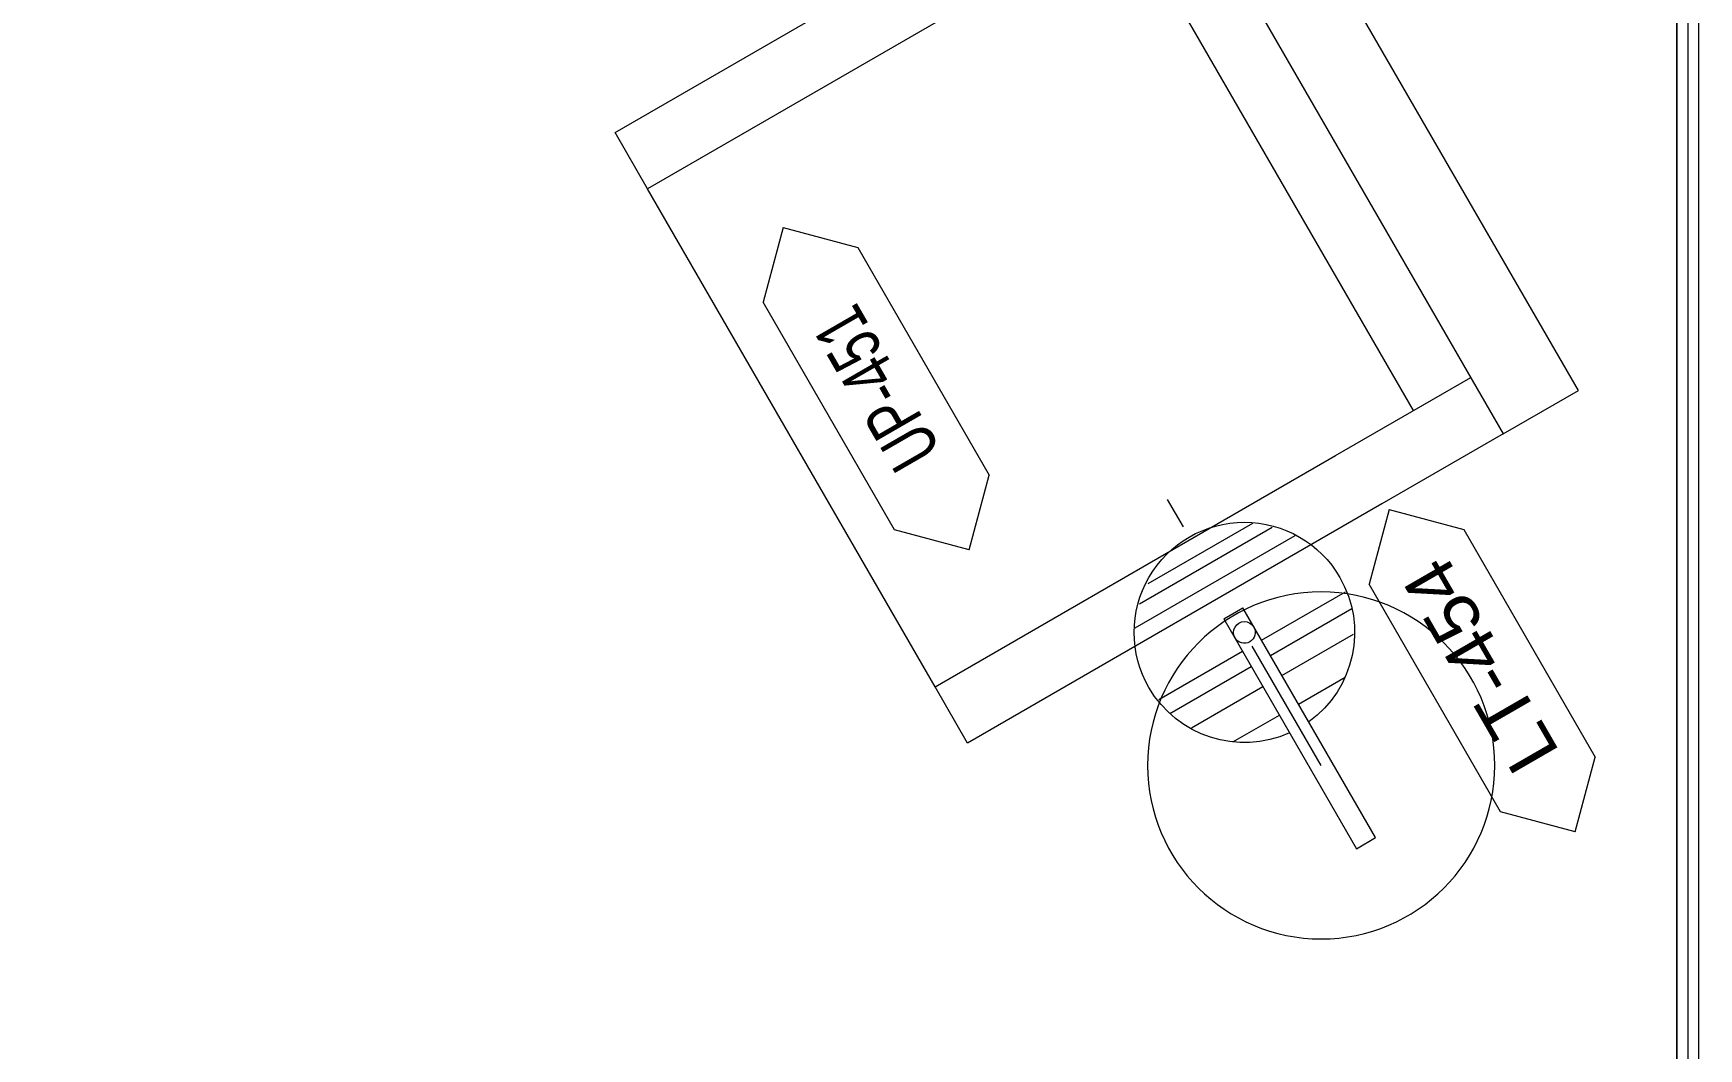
# Model space of a CAD drawing. Header units: centimetres. Extents: x 118932 to 154602, y -32682 to -23521.
# Drawn here: x 127703.3 to 127895.2, y -25454.7 to -25337.7 of the extents above; entities that cross this region are included whole.
import ezdxf
from ezdxf.enums import TextEntityAlignment as Align

# ---------------------------------------------------------------- set-up
doc = ezdxf.new("R2010")
doc.units = ezdxf.units.CM
doc.header["$LTSCALE"] = 50
doc.header["$MEASUREMENT"] = 0
doc.linetypes.add('Dash', pattern=[6.35, 3.175, -3.175])
for name, color, linetype, lineweight, true_color in [('GEN_00_BL_Yazı', 7, 'Continuous', 0, 0x4f5250), ('GEN_02_TF_Aydınlatma', 7, 'Continuous', 9, 0xf6a950), ('GEN_02_TF_Mobilya', 7, 'Continuous', 5, 0x745e3d), ('GEN_05_ML_Alçıpan_giydirme', 7, 'Continuous', 18, 0x7ebab5)]:
    doc.layers.add(name, color=color, linetype=linetype, lineweight=lineweight, true_color=true_color)
doc.layers.add('GEN_02_TF_Halı', color=7, linetype='Continuous', lineweight=5, true_color=0x903373, transparency=0.8)
doc.styles.add('Arial_6', font='arial.ttf', dxfattribs={"height": 59.5325})

# ---------------------------------------------------------------- blocks, each defined once
blk = doc.blocks.new('level -1 d blok duvarlar')
at = {"layer": 'GEN_05_ML_Alçıpan_giydirme', "elevation": 0}
for points in [[(-1585.99, -16.48), (-1507.94, -16.48), (-1507.94, -819.81), (-1740.44, -819.81)], [(-1587.24, -16.52), (-1587.24, -17.73), (-1509.19, -17.73), (-1509.19, -818.56), (-1740.44, -818.56)], [(-1588.49, -16.52), (-1588.49, -18.98), (-1510.44, -18.98), (-1510.44, -817.31), (-1740.44, -817.31)]]:
    blk.add_lwpolyline(points, dxfattribs=at)
blk = doc.blocks.new('FFE-Tag')
at = {"color": 0}
blk.add_wipeout([(-8.761, 0), (-6.189, 2.572), (6.189, 2.572), (8.761, 0), (6.189, -2.572), (-6.189, -2.572)], dxfattribs=at).dxf.layer = 'GEN_00_BL_Yazı'
at = {"layer": 'GEN_00_BL_Yazı', "color": 0}
for p, q in [((-8.761, 0), (-6.189, 2.572)), ((6.189, 2.572), (-6.189, 2.572)), ((8.761, 0), (6.189, 2.572)), ((-8.761, 0), (-6.189, -2.572)), ((8.761, 0), (6.189, -2.572)), ((-6.189, -2.572), (6.189, -2.572))]:
    blk.add_line(p, q, dxfattribs=at)
blk = doc.blocks.new('UP-451_LoungeChair')
at = {"layer": 'GEN_02_TF_Mobilya'}
for p, q in [((-406.4, 406.4), (-331.4, 406.4)), ((-406.4, -144.9), (-406.4, 406.4)), ((-331.4, 406.4), (331.4, 406.4)), ((-331.4, 406.4), (-331.4, -126.6)), ((331.4, 406.4), (406.4, 406.4)), ((331.4, -306.4), (331.4, 406.4)), ((406.4, 406.4), (406.4, -306.4)), ((-331.4, -126.6), (-331.4, -306.4)), ((-406.4, -306.4), (-406.4, -144.9)), ((-331.4, -230.2), (331.4, -230.2)), ((406.4, -306.4), (-406.4, -306.4)), ((-406.4, -306.4), (-406.4, -406.4)), ((406.4, -406.4), (406.4, -306.4)), ((-406.4, -406.4), (406.4, -406.4))]:
    blk.add_line(p, q, dxfattribs=at)
at = {"layer": 'GEN_00_BL_Yazı', "xscale": -24.48801272789174, "yscale": 24.48801272789174, "zscale": 24.48801272789174, "rotation": 179.9999999999789}
blk.add_blockref('FFE-Tag', (0, 293.4), dxfattribs=at)
at = {"layer": 'GEN_00_BL_Yazı', "style": 'Arial_6', "width": 0.7}
blk.add_attdef('KOD', text='', height=60, rotation=360, dxfattribs=at).set_placement((0, 293.4), align=Align.MIDDLE_CENTER)
blk = doc.blocks.new('FFE Tag-Multi-MSD - FFE Tag-Multi-MSD-8152404-TYPE A-01 - FURNITURE PLAN')
blk.add_wipeout([(-8.761, 0), (-6.189, 2.572), (6.189, 2.572), (8.761, 0), (6.189, -2.572), (-6.189, -2.572)]).dxf.layer = 'GEN_00_BL_Yazı'
at = {"layer": 'GEN_00_BL_Yazı'}
for p, q in [((-8.761, 0), (-6.189, 2.572)), ((6.189, 2.572), (-6.189, 2.572)), ((8.761, 0), (6.189, 2.572)), ((-8.761, 0), (-6.189, -2.572)), ((8.761, 0), (6.189, -2.572)), ((-6.189, -2.572), (6.189, -2.572))]:
    blk.add_line(p, q, dxfattribs=at)
blk = doc.blocks.new('LT-454')
at = {"layer": 'GEN_00_BL_Yazı', "insert": (-8, 0), "char_height": 6, "attachment_point": 1, "rotation": 90, "style": 'Arial_6'}
blk.add_mtext('LT-454', dxfattribs=at)
blk = doc.blocks.new('*U751')
at = {"layer": 'GEN_02_TF_Aydınlatma', "lineweight": 5}
h = blk.add_hatch(dxfattribs=at)
h.set_pattern_fill('FP_8', color=256, style=0, pattern_type=2)
h.set_pattern_definition([(0, (0, 0), (279.4, 127), [1905, -254, 635, -127]), (0, (168.91, 63.5), (-127, 168.91), [381, -41.91, 762, -95.25]), (0, (63.5, 107.95), (660.4, 85.09), [1016, -177.8, 508, -127])])
h.paths.add_polyline_path([(-102.7, 73.6), (-120.8, 38.2), (-127, -1.1), (-120.8, -40.3), (-102.7, -75.7), (-74.6, -103.8), (-39.2, -121.9), (0, -128.1), (39.2, -121.9), (74.6, -103.8), (102.7, -75.7), (120.8, -40.3), (127, -1.1), (120.8, 38.2), (102.7, 73.6), (74.6, 101.7), (39.2, 119.7), (12.7, 123.9), (12.7, -26.5), (-12.7, -26.5), (-12.7, 123.9), (-39.2, 119.7), (-74.6, 101.7)])
at = {"layer": 'GEN_02_TF_Aydınlatma'}
for p, q in [((-12.7, 279.4), (12.7, 279.4)), ((-12.7, -26.5), (-12.7, 279.4)), ((12.7, 279.4), (12.7, -26.5)), ((-12.7, -26.5), (12.7, -26.5))]:
    blk.add_line(p, q, dxfattribs=at)
at = {"layer": 'GEN_02_TF_Aydınlatma', "linetype": 'Dash', "lineweight": 5}
blk.add_line((0, 175.9), (0, -178.1), dxfattribs=at)
at = {"layer": 'GEN_02_TF_Aydınlatma'}
for radius, start, end in [(127, 95.8249, 180), (127, 0, 84.1751), (12.5, 0, 180), (127, 180, 0), (12.5, 180, 0)]:
    blk.add_arc((0, -1.1), radius, start, end, dxfattribs=at)
at = {"layer": 'GEN_00_BL_Yazı', "xscale": 24.48801272789175, "yscale": 24.48801272789175, "zscale": 24.48801272789175, "rotation": 90}
blk.add_blockref('FFE Tag-Multi-MSD - FFE Tag-Multi-MSD-8152404-TYPE A-01 - FURNITURE PLAN', (215.4, 174), dxfattribs=at)
at = {"layer": 'GEN_02_TF_Aydınlatma'}
blk.add_circle((0, 175.9), 200, dxfattribs=at)
at = {"layer": 'GEN_00_BL_Yazı', "xscale": -10, "yscale": 10, "zscale": 10, "rotation": 180}
blk.add_blockref('LT-454', (266.2, 300.9), dxfattribs=at)
blk = doc.blocks.new('PPBamako_Level-1_TefrisOda')
at = {"layer": 'GEN_02_TF_Halı', "elevation": 0}
blk.add_lwpolyline([(-1737.95, -556.29), (-1517.95, -556.29), (-1517.95, -56.29), (-1737.95, -56.29)], close=True, dxfattribs=at)
at = {"xscale": 0.1000000000000001, "yscale": 0.1000000000000001, "zscale": 0.1000000000000001, "rotation": 120.0000187159845}
blk.add_blockref('UP-451_LoungeChair', (-1584.82, -129.01, 0), dxfattribs=at).add_auto_attribs({'KOD': 'UP-451'})
at = {"layer": 'GEN_02_TF_Aydınlatma', "xscale": -0.09999999999999991, "yscale": 0.0999999999999999, "zscale": 0.09999999999999999, "rotation": 210.0000187159089}
blk.add_blockref('*U751', (-1567.74, -171.87, 0), dxfattribs=at)

msp = doc.modelspace()

# ---------------------------------------------------------------- block references
at = {"color": 254, "true_color": 0xddb3d4}
msp.add_blockref('level -1 d blok duvarlar', (129403.17, -25247.06, 0), dxfattribs=at)

# ---------------------------------------------------------------- next in the draw order: block references
msp.add_blockref('PPBamako_Level-1_TefrisOda', (129410.67, -25234.99, 0))

doc.saveas('drawing.dxf')
